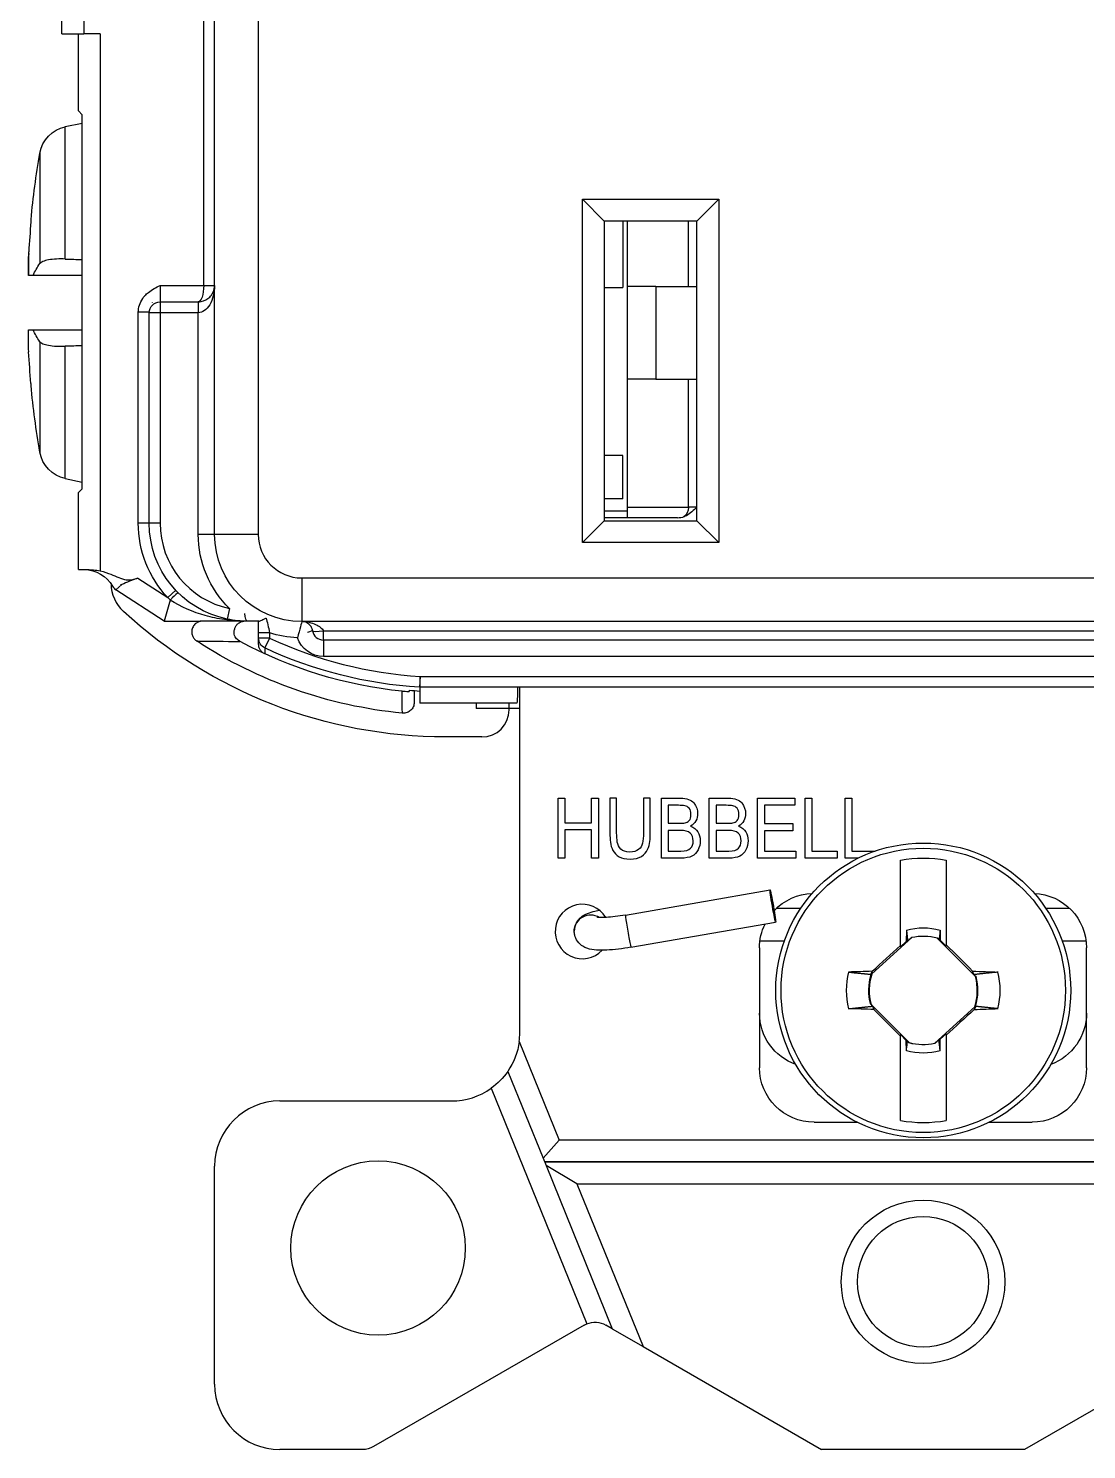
# Model space of a CAD drawing. Header units: inches. Extents: x -8 to 28.4, y -30 to 31.2.
# Drawn here: x 17.997 to 18.968, y 19.829 to 21.133 of the extents above; entities that cross this region are included whole.
import ezdxf

# ---------------------------------------------------------------- set-up
doc = ezdxf.new("R2010")
doc.units = ezdxf.units.IN
doc.header["$MEASUREMENT"] = 0
doc.layers.add('GEOMETRY', color=7, linetype='Continuous')
doc.layers.add('PSYMS', color=7, linetype='Continuous')

# ---------------------------------------------------------------- blocks, each defined once
blk = doc.blocks.new('GFRST15W')
at = {"layer": 'GEOMETRY'}
for p, q in [((0.225, 0.84), (0.225, 3.28)), ((0.225, 0.84), (0.225, 3.28)), ((0.265, 3.28), (0.265, 0.84)), ((0.265, 3.28), (0.265, 0.84)), ((0.215, 1.0684), (0.215, 2.806)), ((0.215, 1.0684), (0.215, 2.806)), ((0.085, 1.2993), (0.085, 1.3546)), ((0.085, 1.2993), (0.085, 1.3546)), ((0.105, 1.3546), (0.105, 1.2993)), ((0.105, 1.3546), (0.105, 1.2993)), ((0.085, 1.2993), (0.105, 1.2993)), ((0.085, 1.2993), (0.105, 1.2993)), ((0.1, 1.2286), (0.1, 1.2993)), ((0.1, 1.2286), (0.1, 1.2993)), ((0.12, 1.2993), (0.105, 1.2993)), ((0.12, 1.2993), (0.105, 1.2993)), ((0.12, 1.2993), (0.12, 0.8065)), ((0.12, 1.2993), (0.12, 0.8065)), ((0.1, 1.2286), (0.1036, 1.225)), ((0.1, 1.2286), (0.1036, 1.225)), ((0.088, 1.2142), (0.1036, 1.2175)), ((0.088, 1.0927), (0.088, 1.2142)), ((0.1036, 0.8818), (0.1036, 1.225)), ((0.1036, 0.8818), (0.1036, 1.225)), ((0.0647, 1.1899), (0.0647, 1.0885)), ((0.5625, 1.1475), (0.5825, 1.1275)), ((0.5625, 1.1475), (0.6875, 1.1475)), ((0.5625, 0.8325), (0.5625, 1.1475)), ((0.5625, 1.1475), (0.5825, 1.1275)), ((0.5625, 1.1475), (0.6875, 1.1475)), ((0.5625, 0.8325), (0.5625, 1.1475)), ((0.6675, 1.1275), (0.6875, 1.1475)), ((0.6675, 1.1275), (0.6875, 1.1475)), ((0.6875, 1.1475), (0.6875, 0.8325)), ((0.6875, 1.1475), (0.6875, 0.8325)), ((0.0566, 1.1268), (0.0566, 1.1288)), ((0.6675, 1.1275), (0.5825, 1.1275)), ((0.5825, 1.1275), (0.5825, 0.8525)), ((0.6675, 1.1275), (0.5825, 1.1275)), ((0.5825, 1.1275), (0.5825, 0.8525)), ((0.5995, 1.1275), (0.5995, 1.0665)), ((0.5995, 1.1275), (0.5995, 1.0665)), ((0.6039, 1.0675), (0.6039, 1.1275)), ((0.6599, 1.0675), (0.6599, 1.1275)), ((0.6675, 0.8525), (0.6675, 1.1275)), ((0.6675, 0.8525), (0.6675, 1.1275)), ((0.0545, 1.0977), (0.0545, 1.0977)), ((0.0586, 1.0777), (0.0543, 1.0777)), ((0.175, 1.0684), (0.175, 1.0534)), ((0.175, 1.0684), (0.215, 1.0684)), ((0.175, 1.0684), (0.175, 1.0534)), ((0.175, 1.0684), (0.215, 1.0684)), ((0.215, 1.0684), (0.225, 1.0684)), ((0.215, 1.0684), (0.225, 1.0684)), ((0.5825, 1.0665), (0.5995, 1.0665)), ((0.5825, 1.0665), (0.5995, 1.0665)), ((0.6299, 1.0675), (0.6039, 1.0675)), ((0.6039, 0.9825), (0.6039, 1.0675)), ((0.6299, 1.0675), (0.6299, 0.9825)), ((0.6299, 1.0675), (0.6675, 1.0675)), ((0.165, 1.0439), (0.155, 1.0439)), ((0.155, 0.8503), (0.155, 1.0439)), ((0.165, 1.0439), (0.155, 1.0439)), ((0.155, 0.8503), (0.155, 1.0439)), ((0.165, 1.0434), (0.165, 1.0439)), ((0.165, 1.0434), (0.165, 1.0439)), ((0.168, 1.0526), (0.168, 1.0527)), ((0.175, 1.0534), (0.175, 1.0434)), ((0.175, 1.0534), (0.21, 1.0534)), ((0.175, 1.0534), (0.175, 1.0434)), ((0.175, 1.0534), (0.21, 1.0534)), ((0.21, 1.0534), (0.21, 1.0434)), ((0.21, 1.0534), (0.21, 1.0434)), ((0.175, 1.0434), (0.165, 1.0434)), ((0.165, 0.8503), (0.165, 1.0434)), ((0.175, 1.0434), (0.165, 1.0434)), ((0.165, 0.8503), (0.165, 1.0434)), ((0.21, 1.0434), (0.175, 1.0434)), ((0.175, 1.0434), (0.175, 0.8503)), ((0.21, 1.0434), (0.175, 1.0434)), ((0.175, 1.0434), (0.175, 0.8503)), ((0.21, 0.84), (0.21, 1.0434)), ((0.21, 0.84), (0.21, 1.0434)), ((0.0543, 1.0277), (0.0585, 1.0277)), ((0.0543, 1.0277), (0.0543, 1.0277)), ((0.0647, 1.0168), (0.0647, 0.9154)), ((0.088, 0.8912), (0.088, 1.0126)), ((0.0566, 0.9765), (0.0566, 0.9785)), ((0.6299, 0.9825), (0.6039, 0.9825)), ((0.6039, 0.865), (0.6039, 0.9825)), ((0.6299, 0.9825), (0.6675, 0.9825)), ((0.6599, 0.865), (0.6599, 0.9825)), ((0.5995, 0.9125), (0.5825, 0.9125)), ((0.5995, 0.9125), (0.5825, 0.9125)), ((0.5995, 0.8725), (0.5995, 0.9125)), ((0.5995, 0.8725), (0.5995, 0.9125)), ((0.088, 0.8912), (0.1036, 0.8879)), ((0.1036, 0.8818), (0.1, 0.8783)), ((0.1036, 0.8818), (0.1, 0.8783)), ((0.1, 0.8076), (0.1, 0.8783)), ((0.1, 0.8076), (0.1, 0.8783)), ((0.5995, 0.8725), (0.5825, 0.8725)), ((0.5995, 0.8725), (0.5825, 0.8725)), ((0.5825, 0.8615), (0.6039, 0.8615)), ((0.6039, 0.865), (0.6599, 0.865)), ((0.6039, 0.855), (0.6039, 0.865)), ((0.6675, 0.865), (0.6599, 0.865)), ((0.165, 0.8503), (0.155, 0.8503)), ((0.165, 0.8503), (0.155, 0.8503)), ((0.175, 0.8503), (0.165, 0.8503)), ((0.175, 0.8503), (0.165, 0.8503)), ((0.5625, 0.8325), (0.5825, 0.8525)), ((0.5625, 0.8325), (0.5825, 0.8525)), ((0.6498, 0.855), (0.5825, 0.855)), ((0.5825, 0.8525), (0.6675, 0.8525)), ((0.5825, 0.8525), (0.6675, 0.8525)), ((0.6675, 0.8525), (0.6875, 0.8325)), ((0.6675, 0.8525), (0.6875, 0.8325)), ((0.225, 0.84), (0.21, 0.84)), ((0.225, 0.84), (0.21, 0.84)), ((0.265, 0.84), (0.225, 0.84)), ((0.265, 0.84), (0.225, 0.84)), ((0.6875, 0.8325), (0.5625, 0.8325)), ((0.6875, 0.8325), (0.5625, 0.8325)), ((0.1, 0.8076), (0.1088, 0.8076)), ((0.1, 0.8076), (0.1088, 0.8076)), ((0.1545, 0.7999), (0.182, 0.782)), ((0.1545, 0.7999), (0.182, 0.782)), ((0.305, 0.8), (0.305, 0.76)), ((0.305, 0.8), (1.0625, 0.8)), ((0.305, 0.8), (0.305, 0.76)), ((0.305, 0.8), (1.0625, 0.8)), ((0.1345, 0.789), (0.14, 0.7939)), ((0.1345, 0.789), (0.14, 0.7939)), ((0.1786, 0.7603), (0.1345, 0.789)), ((0.1786, 0.7603), (0.1345, 0.789)), ((0.1893, 0.7888), (0.182, 0.782)), ((0.1893, 0.7888), (0.182, 0.782)), ((0.1844, 0.7797), (0.1786, 0.7603)), ((0.1844, 0.7797), (0.1786, 0.7603)), ((0.2387, 0.772), (0.2366, 0.7622)), ((0.2387, 0.772), (0.2366, 0.7622)), ((0.1786, 0.7603), (0.2119, 0.7603)), ((0.1786, 0.7603), (0.1786, 0.7603)), ((0.1786, 0.7603), (0.2119, 0.7603)), ((0.1786, 0.7603), (0.1786, 0.7603)), ((0.2517, 0.7603), (0.2119, 0.7603)), ((0.2517, 0.7603), (0.2119, 0.7603)), ((0.2517, 0.7603), (0.2517, 0.7603)), ((0.2517, 0.7603), (0.2517, 0.7603)), ((0.2654, 0.7497), (0.2654, 0.7603)), ((0.2654, 0.7497), (0.2654, 0.7603)), ((1.445, 0.76), (0.305, 0.76)), ((1.445, 0.76), (0.305, 0.76)), ((0.2754, 0.7497), (0.2654, 0.7497)), ((0.2654, 0.7448), (0.2654, 0.7497)), ((0.2754, 0.7497), (0.2654, 0.7497)), ((0.2654, 0.7448), (0.2654, 0.7497)), ((0.2754, 0.7448), (0.2654, 0.7448)), ((0.2754, 0.7448), (0.2654, 0.7448)), ((0.2754, 0.7448), (0.2711, 0.7358)), ((0.2754, 0.7448), (0.2711, 0.7358)), ((0.2754, 0.7497), (0.2754, 0.7448)), ((0.2754, 0.7497), (0.2754, 0.7448)), ((0.3248, 0.743), (0.3248, 0.7515)), ((0.3248, 0.7515), (1.4252, 0.7515)), ((0.3248, 0.743), (0.3248, 0.7515)), ((0.3248, 0.7515), (1.4252, 0.7515)), ((0.3248, 0.743), (0.3248, 0.728)), ((1.4252, 0.743), (0.3248, 0.743)), ((0.3248, 0.743), (0.3248, 0.728)), ((1.4252, 0.743), (0.3248, 0.743)), ((1.4252, 0.728), (0.3248, 0.728)), ((1.4252, 0.728), (0.3248, 0.728)), ((0.4137, 0.7096), (0.4131, 0.6997)), ((0.4137, 0.7096), (0.4131, 0.6997)), ((0.4137, 0.6996), (0.4137, 0.7096)), ((0.4137, 0.7096), (1.336, 0.7096)), ((0.4137, 0.6996), (0.4137, 0.7096)), ((0.4137, 0.7096), (1.336, 0.7096)), ((0.3972, 0.696), (0.3972, 0.696)), ((0.4034, 0.697), (0.4034, 0.6958)), ((0.4034, 0.697), (0.4034, 0.6958)), ((0.4082, 0.6966), (0.4082, 0.6859)), ((0.4134, 0.6996), (0.4131, 0.6997)), ((0.4134, 0.6996), (0.4131, 0.6997)), ((0.4134, 0.6996), (0.4134, 0.685)), ((0.4134, 0.6996), (0.4134, 0.685)), ((1.3366, 0.6996), (0.4137, 0.6996)), ((1.3366, 0.6996), (0.4137, 0.6996)), ((0.505, 0.3825), (0.505, 0.6996)), ((0.5023, 0.685), (0.4134, 0.685)), ((0.5023, 0.685), (0.4134, 0.685)), ((0.465, 0.685), (0.465, 0.68)), ((0.4951, 0.68), (0.465, 0.68)), ((0.4951, 0.685), (0.4951, 0.68)), ((0.505, 0.68), (0.4951, 0.68)), ((0.4952, 0.679), (0.4952, 0.68)), ((0.4702, 0.654), (0.437, 0.654)), ((0.5401, 0.5978), (0.5464, 0.5978)), ((0.5401, 0.5428), (0.5401, 0.5978)), ((0.5464, 0.5978), (0.5464, 0.5752)), ((0.5709, 0.5978), (0.5772, 0.5978)), ((0.5709, 0.5752), (0.5709, 0.5978)), ((0.5772, 0.5978), (0.5772, 0.5428)), ((0.5939, 0.5978), (0.5877, 0.5978)), ((0.6247, 0.5978), (0.6185, 0.5978)), ((0.6349, 0.5428), (0.6349, 0.5978)), ((0.6412, 0.5913), (0.6412, 0.5748)), ((0.6789, 0.5428), (0.6789, 0.5978)), ((0.6851, 0.5913), (0.6851, 0.5748)), ((0.7231, 0.5978), (0.7573, 0.5978)), ((0.7231, 0.5428), (0.7231, 0.5978)), ((0.7294, 0.5913), (0.7294, 0.5745)), ((0.7573, 0.5913), (0.7294, 0.5913)), ((0.7573, 0.5978), (0.7573, 0.5913)), ((0.7668, 0.5978), (0.773, 0.5978)), ((0.7668, 0.5428), (0.7668, 0.5978)), ((0.773, 0.5978), (0.773, 0.5493)), ((0.8035, 0.5978), (0.8097, 0.5978)), ((0.8035, 0.5428), (0.8035, 0.5978)), ((0.8097, 0.5978), (0.8097, 0.5493)), ((0.5464, 0.5752), (0.5709, 0.5752)), ((0.7294, 0.5745), (0.7555, 0.5745)), ((0.7555, 0.5745), (0.7555, 0.5679)), ((0.5464, 0.5687), (0.5464, 0.5428)), ((0.5709, 0.5687), (0.5464, 0.5687)), ((0.5709, 0.5428), (0.5709, 0.5687)), ((0.6412, 0.5682), (0.6412, 0.5493)), ((0.6851, 0.5682), (0.6851, 0.5493)), ((0.7294, 0.5679), (0.7294, 0.5493)), ((0.7555, 0.5679), (0.7294, 0.5679)), ((0.7294, 0.5493), (0.7584, 0.5493)), ((0.7584, 0.5493), (0.7584, 0.5428)), ((0.773, 0.5493), (0.7963, 0.5493)), ((0.7963, 0.5493), (0.7963, 0.5428)), ((0.8097, 0.5493), (0.8312, 0.5493)), ((0.5464, 0.5428), (0.5401, 0.5428)), ((0.5772, 0.5428), (0.5709, 0.5428)), ((0.7584, 0.5428), (0.7231, 0.5428)), ((0.7963, 0.5428), (0.7668, 0.5428)), ((0.8155, 0.5428), (0.8035, 0.5428)), ((0.8542, 0.4624), (0.8542, 0.5408)), ((0.8962, 0.5408), (0.8962, 0.4633)), ((0.6019, 0.4905), (0.7346, 0.5136)), ((0.7407, 0.4969), (0.763, 0.4969)), ((0.9875, 0.4969), (1.0093, 0.4969)), ((0.607, 0.461), (0.7397, 0.484)), ((0.8647, 0.47), (0.8279, 0.4365)), ((0.8598, 0.4768), (0.8596, 0.4662)), ((0.8647, 0.47), (0.8646, 0.4702)), ((0.888, 0.4694), (0.8882, 0.4696)), ((0.8907, 0.4768), (0.8908, 0.4675)), ((0.725, 0.4605), (0.725, 0.3505)), ((0.7254, 0.4669), (0.7478, 0.4669)), ((0.8542, 0.4613), (0.8596, 0.4662)), ((0.8542, 0.4624), (0.8542, 0.4613)), ((0.8609, 0.4666), (0.8596, 0.4662)), ((0.9232, 0.4343), (0.888, 0.4694)), ((0.8897, 0.4679), (0.8908, 0.4675)), ((0.8908, 0.4675), (0.8962, 0.4621)), ((0.8962, 0.4621), (0.8962, 0.4633)), ((1.0026, 0.4669), (1.0246, 0.4669)), ((1.025, 0.3505), (1.025, 0.4605)), ((0.8275, 0.4368), (0.8285, 0.439)), ((0.8279, 0.4365), (0.8275, 0.4368)), ((0.9217, 0.4359), (0.9205, 0.4391)), ((0.9232, 0.4343), (0.9234, 0.4344)), ((0.8273, 0.4086), (0.8271, 0.4085)), ((0.8273, 0.4086), (0.8624, 0.3735)), ((0.8287, 0.4069), (0.83, 0.4038)), ((0.8857, 0.3729), (0.9225, 0.4064)), ((0.923, 0.406), (0.922, 0.4039)), ((0.9225, 0.4064), (0.923, 0.406)), ((0.8542, 0.3808), (0.8542, 0.3796)), ((0.8596, 0.3754), (0.8542, 0.3808)), ((0.8542, 0.3021), (0.8542, 0.3796)), ((0.8962, 0.3816), (0.8908, 0.3767)), ((0.8962, 0.3804), (0.8962, 0.3816)), ((0.8962, 0.3804), (0.8962, 0.3021)), ((0.5045, 0.3745), (0.5412, 0.284)), ((0.8598, 0.366), (0.8596, 0.3754)), ((0.8607, 0.375), (0.8596, 0.3754)), ((0.8624, 0.3735), (0.8623, 0.3733)), ((0.8857, 0.3729), (0.8858, 0.3727)), ((0.8896, 0.3763), (0.8908, 0.3767)), ((0.8907, 0.366), (0.8908, 0.3767)), ((0.494, 0.3471), (0.5264, 0.2673)), ((0.4787, 0.3316), (0.5664, 0.1154)), ((0.285, 0.32), (0.4425, 0.32)), ((0.775, 0.3005), (0.8147, 0.3005)), ((0.9358, 0.3005), (0.975, 0.3005)), ((0.5264, 0.2673), (0.5412, 0.284)), ((1.2088, 0.284), (0.5412, 0.284)), ((0.5264, 0.2673), (0.5291, 0.2607)), ((1.2223, 0.264), (0.5277, 0.264)), ((0.5277, 0.264), (1.2223, 0.264)), ((0.225, 0.06), (0.225, 0.26)), ((0.5291, 0.2607), (0.5899, 0.1108)), ((0.5574, 0.244), (0.5291, 0.2607)), ((0.5574, 0.244), (0.6181, 0.0945)), ((0.5574, 0.244), (1.1926, 0.244)), ((0.564, 0.1142), (0.3708, 0.0027)), ((0.5899, 0.1108), (0.584, 0.1142)), ((0.5899, 0.1108), (0.6181, 0.0945)), ((0.6181, 0.0945), (0.7818, 0)), ((1.1319, 0.0945), (0.9682, 0)), ((0.3608, 0), (0.285, 0)), ((0.9682, 0), (0.7818, 0))]:
    blk.add_line(p, q, dxfattribs=at)
for centre, radius in [((0.8752, 0.4214), 0.1353), ((0.8752, 0.4214), 0.1305), ((0.375, 0.185), 0.08), ((0.875, 0.154), 0.075), ((0.875, 0.154), 0.06)]:
    blk.add_circle(centre, radius, dxfattribs=at)
at = {"layer": 'GEOMETRY', "extrusion": (0, 0, -1)}
for centre, radius, start, end in [((-0.0943, 1.1848), 0.03, 9.7293, 78), ((-0.865, 1.0527), 0.812, 5.3817, 9.7293), ((-0.175, 1.0434), 0.01, 0, 90), ((-0.175, 1.0434), 0.01, 0, 90), ((-0.865, 1.0527), 0.812, 350.2707, 354.6183), ((-0.0943, 0.9205), 0.03, 282, 350.2707), ((-0.255, 0.8503), 0.1, 316.8828, 0), ((-0.255, 0.8503), 0.1, 316.8828, 0), ((-0.255, 0.8503), 0.09, 281.7728, 0), ((-0.255, 0.8503), 0.09, 281.7728, 0), ((-0.305, 0.84), 0.095, 314.2773, 0), ((-0.305, 0.84), 0.095, 314.2773, 0), ((-0.305, 0.84), 0.08, 270, 0), ((-0.305, 0.84), 0.08, 270, 0), ((-0.1053, 0.7776), 0.03, 90, 150.2327), ((-0.1053, 0.7776), 0.03, 90, 150.2327), ((-0.437, 1.091), 0.437, 270, 312.5798), ((-0.2754, 0.7448), 0.01, 295.0298, 359.9966), ((-0.2754, 0.7448), 0.01, 295.0298, 359.9966), ((-0.305, 0.84), 0.095, 272.3764, 288.1858), ((-0.305, 0.84), 0.095, 272.3764, 288.1858), ((-0.3248, 0.753), 0.025, 270, 341.5346), ((-0.3248, 0.753), 0.025, 270, 341.5346), ((-0.437, 1.091), 0.417, 275.4692, 303.2131), ((-0.437, 1.091), 0.397, 275.754, 298.3737), ((-0.437, 1.091), 0.3921, 273.4988, 295.0298), ((-0.437, 1.091), 0.3921, 273.4988, 295.0298), ((-0.437, 1.091), 0.397, 275.7527, 275.754), ((-0.437, 1.091), 0.397, 275.7527, 275.754), ((-0.775, 0.4605), 0.05, 42.8555, 88.1765), ((-0.975, 0.4605), 0.05, 92.3469, 180), ((-0.775, 0.4605), 0.05, 0, 25.8837), ((-0.8752, 0.4214), 0.0575, 74.4341, 105.5659), ((-0.8752, 0.4214), 0.0499, 77.6964, 105.0326), ((-0.8752, 0.4214), 0.0499, 344.9674, 17.061), ((-0.8752, 0.4214), 0.0499, 164.9674, 197.061), ((-0.775, 0.4005), 0.05, 289.4364, 0), ((-0.975, 0.4005), 0.05, 180, 249.8832), ((-0.4425, 0.3825), 0.0625, 187.3918, 214.5073), ((-0.8752, 0.4214), 0.0575, 254.4341, 285.5659), ((-0.8752, 0.4214), 0.0499, 257.6964, 285.0326), ((-0.4425, 0.3825), 0.0625, 214.5073, 234.5821), ((-0.775, 0.3505), 0.05, 270, 0), ((-0.975, 0.3505), 0.05, 180, 270), ((-0.574, 0.0969), 0.02, 67.8165, 120), ((-0.574, 0.0969), 0.02, 60, 67.8165), ((-0.3608, 0.02), 0.02, 240, 270)]:
    blk.add_arc(centre, radius, start, end, dxfattribs=at)
at = {"layer": 'GEOMETRY'}
for centre, radius, start, end in [((0.255, 0.8503), 0.08, 180, 258.2272), ((0.255, 0.8503), 0.08, 180, 258.2272), ((0.305, 0.84), 0.04, 180, 270), ((0.305, 0.84), 0.04, 180, 270), ((0.165, 0.795), 0.035, 180.73, 227.4202), ((0.14, 0.7974), 0.01, 209.7673, 236.878), ((0.14, 0.7974), 0.01, 209.7673, 236.878), ((0.2527, 0.7503), 0.01, 88.6628, 90.0382), ((0.2527, 0.7503), 0.01, 88.6628, 90.0382), ((0.437, 1.091), 0.3821, 244.9702, 266.5012), ((0.437, 1.091), 0.3821, 244.9702, 266.5012), ((0.3248, 0.753), 0.01, 188.6269, 270), ((0.3248, 0.753), 0.01, 188.6269, 270), ((0.437, 1.091), 0.3955, 265.1287, 266.5758), ((0.437, 1.091), 0.3955, 265.1287, 266.5758), ((0.4137, 0.7096), 0.01, 266.5012, 270), ((0.4137, 0.7096), 0.01, 266.5012, 270), ((0.4702, 0.679), 0.025, 270, 0), ((0.8752, 0.4214), 0.1212, 80.0216, 99.9784), ((0.5625, 0.4755), 0.025, 31.0547, 316.5247), ((0.8752, 0.4214), 0.0496, 75.0333, 102.2377), ((0.8752, 0.4214), 0.0706, 166.2279, 193.7721), ((0.8752, 0.4214), 0.0496, 162.3044, 194.9667), ((0.8752, 0.4214), 0.0496, 342.3044, 14.9667), ((0.8752, 0.4214), 0.0706, 346.2279, 13.7721), ((0.4425, 0.3825), 0.0625, 352.6082, 0), ((0.8752, 0.4214), 0.0496, 255.0333, 282.2377), ((0.4425, 0.3825), 0.0625, 270, 305.4179), ((0.285, 0.26), 0.06, 90, 180), ((0.8752, 0.4214), 0.1212, 260.0216, 279.9784), ((0.285, 0.06), 0.06, 180, 270)]:
    blk.add_arc(centre, radius, start, end, dxfattribs=at)
for centre, major_axis, ratio, start_param, end_param in [((0.8631, 1.0521), (0.2226, -0.7803), 0.997983, 4.342782, 4.376903), ((0.8656, 1.0692), (-0.8111, 0.03), 0.706864, 0.0026, 0.0376), ((0.2517, 0.7504), (0.00033, 0.00999), 0.619705, 0, 0.05371), ((0.2517, 0.7504), (0.00033, 0.00999), 0.619705, 0, 0.05371), ((0.3248, 0.753), (-0.00989, -0.0015), 0.14834, 0, 1.548294), ((0.3248, 0.753), (-0.00989, -0.0015), 0.14834, 0, 1.548294), ((0.7372, 0.4988), (-0.0026, 0.0148), 0.030154, 4.707153, 10.990338), ((0.57, 0.4758), (-0.015, 0), 0.984808, 4.152028, 6.283185), ((0.6045, 0.4758), (-0.0026, 0.0148), 0.030154, 0, 3.141593), ((0.8751, 0.4273), (-0.2099, -0.0037), 0.061049, 4.935423, 5.043628), ((0.8753, 0.4156), (0.2099, 0.0037), 0.061049, 4.935423, 5.043628)]:
    blk.add_ellipse(centre, major_axis=major_axis, ratio=ratio, start_param=start_param, end_param=end_param, dxfattribs=at)
at = {"layer": 'GEOMETRY', "extrusion": (0, 0, -1)}
for centre, major_axis, ratio, start_param, end_param in [((0.8656, 1.0684), (-0.811, 0.0316), 0.739718, 6.246035, 6.281916), ((6.9448, 1.0927), (-31.9414, -0.0032), 0.000459, 4.928243, 4.929686), ((0.8656, 1.0361), (-0.8111, -0.03), 0.706864, 0.0026, 0.0376), ((6.9445, 1.0127), (31.9396, -0.0032), 0.000459, 4.495091, 4.496535), ((0.8631, 1.0532), (0.2226, 0.7803), 0.997983, 4.342782, 4.378705), ((0.6522, 0.865), (0, -0.01), 0.764911, 4.712389, 5.819181), ((0.6498, 0.865), (0.0131, 0), 0.764911, 1.106792, 1.570796), ((0.2713, 0.8315), (0.1214, -0.0391), 0.698206, 2.122412, 2.149988), ((0.2713, 0.8315), (0.1214, -0.0391), 0.698206, 2.122412, 2.149988), ((0.255, 0.7703), (0, -0.01), 0.225345, 0, 1.266427), ((0.255, 0.7703), (0, -0.01), 0.225345, 0, 1.266427), ((0.5023, 0.705), (0, 0.02), 0.034921, 1.841945, 3.141593), ((0.5023, 0.705), (0, 0.02), 0.034921, 1.841945, 3.141593), ((0.4938, 0.6901), (0.1722, -0.114), 0.243773, 6.26052, 6.397899), ((0.5378, 0.6901), (0.1722, -0.114), 0.243773, 6.26052, 6.397899), ((0.8489, 0.4504), (0.1527, 0.1388), 0.026177, 4.601791, 4.770777), ((0.9029, 0.4491), (0.1459, -0.1459), 0.026177, 4.640778, 4.807237), ((0.8748, 0.4441), (-0.0009, 0.0529), 0.903714, 4.575782, 4.5904), ((0.8753, 0.4273), (0.2099, -0.0037), 0.061049, 4.928117, 5.043628), ((0.8751, 0.4156), (-0.2099, 0.0037), 0.061049, 4.928117, 5.043628), ((0.8756, 0.3988), (0.0009, -0.0529), 0.903714, 4.575782, 4.5904), ((0.8476, 0.3938), (-0.1459, 0.1459), 0.026177, 4.640778, 4.807237), ((0.9015, 0.3925), (-0.1527, -0.1388), 0.026177, 4.601791, 4.770777)]:
    blk.add_ellipse(centre, major_axis=major_axis, ratio=ratio, start_param=start_param, end_param=end_param, dxfattribs=at)
at = {"layer": 'GEOMETRY'}
for points, knots in [([(0.0586, 1.0777), (0.0594, 1.0796), (0.0603, 1.0814), (0.0613, 1.0832), (0.0624, 1.085), (0.0635, 1.0868), (0.0647, 1.0885)], [0, 0, 0, 0, 0.4998004, 0.4998004, 0.4998004, 0.9999998, 0.9999998, 0.9999998, 0.9999998]), ([(0.088, 1.0927), (0.0853, 1.0928), (0.0826, 1.0928), (0.0773, 1.0925), (0.0748, 1.0922), (0.0705, 1.0915), (0.0688, 1.091), (0.0661, 1.0898), (0.0652, 1.0892), (0.0647, 1.0885)], [0.00006182, 0.00006182, 0.00006182, 0.00006182, 0.02176205, 0.02176205, 0.04556629, 0.04556629, 0.06892662, 0.06892662, 0.09120464, 0.09120464, 0.09120464, 0.09120464]), ([(0.155, 1.0439), (0.155, 1.046), (0.1553, 1.0482), (0.156, 1.0502), (0.1567, 1.0524), (0.1578, 1.0546), (0.1591, 1.0566), (0.1597, 1.0574), (0.1604, 1.0583), (0.1611, 1.0591), (0.1621, 1.0602), (0.1632, 1.0612), (0.1644, 1.0621), (0.1676, 1.0646), (0.1713, 1.0666), (0.175, 1.0684)], [0, 0, 0, 0, 0.189151, 0.189151, 0.189151, 0.402613, 0.402613, 0.402613, 0.500005, 0.500005, 0.500005, 0.630712, 0.630712, 0.630712, 1, 1, 1, 1]), ([(0.155, 1.0439), (0.155, 1.046), (0.1553, 1.0482), (0.156, 1.0502), (0.1567, 1.0524), (0.1578, 1.0546), (0.1591, 1.0566), (0.1597, 1.0574), (0.1604, 1.0583), (0.1611, 1.0591), (0.1621, 1.0602), (0.1632, 1.0612), (0.1644, 1.0621), (0.1676, 1.0646), (0.1713, 1.0666), (0.175, 1.0684)], [0, 0, 0, 0, 0.189151, 0.189151, 0.189151, 0.402613, 0.402613, 0.402613, 0.500005, 0.500005, 0.500005, 0.630712, 0.630712, 0.630712, 1, 1, 1, 1]), ([(0.225, 1.0684), (0.225, 1.0619), (0.2234, 1.0554), (0.2206, 1.0507), (0.2178, 1.0461), (0.2139, 1.0434), (0.21, 1.0434)], [-1, -1, -1, -1, -0.5, -0.5, -0.5, 0, 0, 0, 0]), ([(0.215, 1.0684), (0.215, 1.0645), (0.2145, 1.0606), (0.2135, 1.0578), (0.2126, 1.055), (0.2113, 1.0534), (0.21, 1.0534)], [0, 0, 0, 0, 0.5, 0.5, 0.5, 1, 1, 1, 1]), ([(0.225, 1.0684), (0.225, 1.0619), (0.2234, 1.0554), (0.2206, 1.0507), (0.2178, 1.0461), (0.2139, 1.0434), (0.21, 1.0434)], [-1, -1, -1, -1, -0.5, -0.5, -0.5, 0, 0, 0, 0]), ([(0.215, 1.0684), (0.215, 1.0645), (0.2145, 1.0606), (0.2135, 1.0578), (0.2126, 1.055), (0.2113, 1.0534), (0.21, 1.0534)], [0, 0, 0, 0, 0.5, 0.5, 0.5, 1, 1, 1, 1]), ([(0.2126, 1.0536), (0.2156, 1.0542), (0.2184, 1.0556), (0.2206, 1.0578), (0.2206, 1.0578), (0.2206, 1.0578), (0.2206, 1.0578)], [-0.8903894, -0.8903894, -0.8903894, -0.8903894, -0.5, -0.5, -0.5, -0.4999998, -0.4999998, -0.4999998, -0.4999998]), ([(0.2126, 1.0536), (0.2156, 1.0542), (0.2184, 1.0556), (0.2206, 1.0578), (0.2206, 1.0578), (0.2206, 1.0578), (0.2206, 1.0578)], [-0.8903894, -0.8903894, -0.8903894, -0.8903894, -0.5, -0.5, -0.5, -0.4999998, -0.4999998, -0.4999998, -0.4999998]), ([(0.2206, 1.0578), (0.2217, 1.0589), (0.2225, 1.06), (0.2241, 1.0629), (0.2247, 1.0648), (0.225, 1.0673), (0.225, 1.0679), (0.225, 1.0684)], [0, 0, 0, 0, 0.01811509, 0.01811509, 0.04628449, 0.04628449, 0.053887, 0.053887, 0.053887, 0.053887]), ([(0.2206, 1.0578), (0.2217, 1.0589), (0.2225, 1.06), (0.2241, 1.0629), (0.2247, 1.0648), (0.225, 1.0673), (0.225, 1.0679), (0.225, 1.0684)], [0, 0, 0, 0, 0.01811509, 0.01811509, 0.04628449, 0.04628449, 0.053887, 0.053887, 0.053887, 0.053887]), ([(0.21, 1.0534), (0.2108, 1.0534), (0.2116, 1.0535), (0.2124, 1.0536), (0.2125, 1.0536), (0.2126, 1.0536)], [0, 0, 0, 0, 0.005924838, 0.005924838, 0.006637241, 0.006637241, 0.006637241, 0.006637241]), ([(0.21, 1.0534), (0.2108, 1.0534), (0.2116, 1.0535), (0.2124, 1.0536), (0.2125, 1.0536), (0.2126, 1.0536)], [0, 0, 0, 0, 0.005924838, 0.005924838, 0.006637241, 0.006637241, 0.006637241, 0.006637241]), ([(0.0647, 1.0168), (0.0635, 1.0186), (0.0624, 1.0203), (0.0613, 1.0221), (0.0603, 1.0239), (0.0594, 1.0258), (0.0585, 1.0277)], [0.0000002, 0.0000002, 0.0000002, 0.0000002, 0.4997995, 0.4997995, 0.4997995, 1, 1, 1, 1]), ([(0.0647, 1.0168), (0.0652, 1.0161), (0.0661, 1.0155), (0.0688, 1.0144), (0.0705, 1.0139), (0.0748, 1.0131), (0.0773, 1.0128), (0.0826, 1.0126), (0.0852, 1.0126), (0.088, 1.0126)], [0.00000099, 0.00000099, 0.00000099, 0.00000099, 0.02221322, 0.02221322, 0.04549559, 0.04549559, 0.06937831, 0.06937831, 0.09113836, 0.09113836, 0.09113836, 0.09113836]), ([(0.6675, 0.865), (0.6647, 0.8622), (0.6614, 0.859), (0.6572, 0.8567), (0.6565, 0.8564), (0.6557, 0.8561)], [0.00011038, 0.00011038, 0.00011038, 0.00011038, 0.02986096, 0.02986096, 0.03595141, 0.03595141, 0.03595141, 0.03595141]), ([(0.1088, 0.8076), (0.1104, 0.8076), (0.1122, 0.8075), (0.116, 0.8072), (0.118, 0.8069), (0.12, 0.8065)], [-0.03060274, -0.03060274, -0.03060274, -0.03060274, -0.01567002, -0.01567002, -0.00015811, -0.00015811, -0.00015811, -0.00015811]), ([(0.1088, 0.8076), (0.1104, 0.8076), (0.1122, 0.8075), (0.116, 0.8072), (0.118, 0.8069), (0.12, 0.8065)], [-0.03060274, -0.03060274, -0.03060274, -0.03060274, -0.01567002, -0.01567002, -0.00015811, -0.00015811, -0.00015811, -0.00015811]), ([(0.12, 0.8065), (0.1236, 0.8056), (0.1269, 0.8045), (0.1324, 0.8023), (0.1348, 0.8012), (0.1394, 0.7994), (0.1417, 0.7986), (0.1454, 0.7981), (0.1469, 0.798), (0.1494, 0.7984), (0.1504, 0.7986), (0.1525, 0.7992), (0.1535, 0.7995), (0.1545, 0.7999)], [0.0001002, 0.0001002, 0.0001002, 0.0001002, 0.0285109, 0.0285109, 0.0547327, 0.0547327, 0.0826965, 0.0826965, 0.1010153, 0.1010153, 0.1140769, 0.1140769, 0.1270882, 0.1270882, 0.1270882, 0.1270882]), ([(0.12, 0.8065), (0.1236, 0.8056), (0.1269, 0.8045), (0.1324, 0.8023), (0.1348, 0.8012), (0.1394, 0.7994), (0.1417, 0.7986), (0.1454, 0.7981), (0.1469, 0.798), (0.1494, 0.7984), (0.1504, 0.7986), (0.1525, 0.7992), (0.1535, 0.7995), (0.1545, 0.7999)], [0.0001002, 0.0001002, 0.0001002, 0.0001002, 0.0285109, 0.0285109, 0.0547327, 0.0547327, 0.0826965, 0.0826965, 0.1010153, 0.1010153, 0.1140769, 0.1140769, 0.1270882, 0.1270882, 0.1270882, 0.1270882]), ([(0.1914, 0.7866), (0.1914, 0.7867), (0.1881, 0.7834), (0.1862, 0.7816), (0.1854, 0.7808), (0.1848, 0.7802), (0.1844, 0.7798)], [0, 0, 0, 0, 0.690904, 0.690904, 0.690904, 1, 1, 1, 1]), ([(0.1914, 0.7866), (0.1914, 0.7867), (0.1881, 0.7834), (0.1862, 0.7816), (0.1854, 0.7808), (0.1848, 0.7802), (0.1844, 0.7798)], [0, 0, 0, 0, 0.690904, 0.690904, 0.690904, 1, 1, 1, 1]), ([(0.2517, 0.7603), (0.2462, 0.7605), (0.24, 0.7609), (0.234, 0.7618), (0.2281, 0.7626), (0.2222, 0.7638), (0.2165, 0.7654), (0.2052, 0.7686), (0.194, 0.7733), (0.1844, 0.7797)], [-1, -1, -1, -1, -0.748249, -0.748249, -0.748249, -0.496499, -0.496499, -0.496499, 0, 0, 0, 0]), ([(0.2517, 0.7603), (0.2462, 0.7605), (0.24, 0.7609), (0.234, 0.7618), (0.2281, 0.7626), (0.2222, 0.7638), (0.2165, 0.7654), (0.2052, 0.7686), (0.194, 0.7733), (0.1844, 0.7797)], [-1, -1, -1, -1, -0.748249, -0.748249, -0.748249, -0.496499, -0.496499, -0.496499, 0, 0, 0, 0]), ([(0.2128, 0.7603), (0.2125, 0.7603), (0.2122, 0.7602), (0.2109, 0.7599), (0.21, 0.7596), (0.2081, 0.7585), (0.2071, 0.7577), (0.2055, 0.7557), (0.2049, 0.7546), (0.2041, 0.7522), (0.204, 0.751), (0.2042, 0.7485), (0.2045, 0.7473), (0.2054, 0.7453), (0.206, 0.7445), (0.2072, 0.7431), (0.2079, 0.7426), (0.2086, 0.7421)], [0.00395233, 0.00395233, 0.00395233, 0.00395233, 0.0063155, 0.0063155, 0.01360447, 0.01360447, 0.02316378, 0.02316378, 0.03280682, 0.03280682, 0.04241468, 0.04241468, 0.05165952, 0.05165952, 0.05919131, 0.05919131, 0.06571128, 0.06571128, 0.06571128, 0.06571128]), ([(0.2483, 0.7417), (0.2482, 0.7418), (0.2476, 0.7421), (0.2462, 0.7431), (0.2456, 0.7436), (0.2446, 0.7447), (0.2441, 0.7453), (0.2433, 0.7469), (0.2431, 0.7477), (0.2428, 0.7494), (0.2429, 0.7505), (0.2433, 0.7527), (0.2436, 0.7537), (0.2443, 0.7555), (0.2448, 0.7563), (0.2459, 0.7577), (0.2466, 0.7583), (0.2481, 0.7593), (0.2488, 0.7596), (0.2502, 0.7601), (0.2508, 0.7602), (0.2515, 0.7603), (0.2517, 0.7603), (0.2518, 0.7603)], [0.00000003, 0.00000003, 0.00000003, 0.00000003, 0.00127651, 0.00127651, 0.00206291, 0.00206291, 0.00285204, 0.00285204, 0.00383532, 0.00383532, 0.0054047, 0.0054047, 0.00696885, 0.00696885, 0.00877058, 0.00877058, 0.01087406, 0.01087406, 0.01260533, 0.01260533, 0.01407206, 0.01407206, 0.01435838, 0.01435838, 0.01435838, 0.01435838]), ([(0.2527, 0.7603), (0.2527, 0.7603), (0.2527, 0.7603), (0.2526, 0.7603), (0.2526, 0.7603), (0.2524, 0.7603), (0.2523, 0.7603), (0.2521, 0.7603), (0.2519, 0.7603), (0.2517, 0.7603)], [0, 0, 0, 0, 0.091552, 0.091552, 0.091552, 0.518751, 0.518751, 0.518751, 1, 1, 1, 1]), ([(0.2527, 0.7603), (0.2527, 0.7603), (0.2527, 0.7603), (0.2526, 0.7603), (0.2526, 0.7603), (0.2524, 0.7603), (0.2523, 0.7603), (0.2521, 0.7603), (0.2519, 0.7603), (0.2517, 0.7603)], [0, 0, 0, 0, 0.091552, 0.091552, 0.091552, 0.518751, 0.518751, 0.518751, 1, 1, 1, 1]), ([(0.2657, 0.7603), (0.2656, 0.7603), (0.2655, 0.7603), (0.262, 0.7603), (0.2585, 0.7603), (0.255, 0.7603)], [0.0002469, 0.0002469, 0.0002469, 0.0002469, 0.0348191, 0.0348191, 1, 1, 1, 1]), ([(0.2657, 0.7603), (0.2656, 0.7603), (0.2655, 0.7603), (0.262, 0.7603), (0.2585, 0.7603), (0.255, 0.7603)], [0.0002469, 0.0002469, 0.0002469, 0.0002469, 0.0348191, 0.0348191, 1, 1, 1, 1]), ([(0.2657, 0.7603), (0.266, 0.7603), (0.2663, 0.7604), (0.2672, 0.7607), (0.2677, 0.761), (0.2689, 0.7615), (0.2696, 0.7619), (0.2706, 0.7624), (0.271, 0.7625), (0.2718, 0.7629), (0.2722, 0.7632), (0.2723, 0.7632), (0.2723, 0.7632), (0.2723, 0.7632)], [0.0000029, 0.0000029, 0.0000029, 0.0000029, 0.00795152, 0.00795152, 0.01569852, 0.01569852, 0.02449125, 0.02449125, 0.02858661, 0.02858661, 0.0345834, 0.0345834, 0.03546835, 0.03546835, 0.03546835, 0.03546835]), ([(0.2657, 0.7603), (0.266, 0.7603), (0.2663, 0.7604), (0.2672, 0.7607), (0.2677, 0.761), (0.2689, 0.7615), (0.2696, 0.7619), (0.2706, 0.7624), (0.271, 0.7625), (0.2718, 0.7629), (0.2722, 0.7632), (0.2723, 0.7632), (0.2723, 0.7632), (0.2723, 0.7632)], [0.0000029, 0.0000029, 0.0000029, 0.0000029, 0.00795152, 0.00795152, 0.01569852, 0.01569852, 0.02449125, 0.02449125, 0.02858661, 0.02858661, 0.0345834, 0.0345834, 0.03546835, 0.03546835, 0.03546835, 0.03546835]), ([(0.305, 0.76), (0.305, 0.76), (0.3045, 0.7579), (0.3037, 0.7551), (0.303, 0.7523), (0.302, 0.7487), (0.3011, 0.7451)], [0, 0, 0, 0, 0.5, 0.5, 0.5, 1, 1, 1, 1]), ([(0.305, 0.76), (0.305, 0.76), (0.3045, 0.7579), (0.3037, 0.7551), (0.303, 0.7523), (0.302, 0.7487), (0.3011, 0.7451)], [0, 0, 0, 0, 0.5, 0.5, 0.5, 1, 1, 1, 1]), ([(0.3149, 0.7515), (0.3149, 0.7515), (0.3149, 0.7515), (0.3148, 0.7522), (0.3146, 0.7527), (0.3143, 0.7537), (0.3141, 0.7542), (0.3134, 0.7555), (0.3127, 0.7564), (0.31, 0.759), (0.3076, 0.76), (0.305, 0.76), (0.305, 0.76), (0.305, 0.76)], [-0.00018146, -0.00018146, -0.00018146, -0.00018146, 0, 0, 0.00506557, 0.00506557, 0.01080327, 0.01080327, 0.02206061, 0.02206061, 0.04553837, 0.04553837, 0.04575531, 0.04575531, 0.04575531, 0.04575531]), ([(0.305, 0.76), (0.305, 0.76), (0.3051, 0.76), (0.31, 0.76), (0.314, 0.759), (0.3195, 0.7564), (0.321, 0.7555), (0.3226, 0.7542), (0.3232, 0.7537), (0.3241, 0.7527), (0.3245, 0.7522), (0.3248, 0.7515), (0.3248, 0.7515), (0.3248, 0.7515)], [-0.00038322, -0.00038322, -0.00038322, -0.00038322, 0, 0, 0.04147344, 0.04147344, 0.06135951, 0.06135951, 0.07149516, 0.07149516, 0.08044349, 0.08044349, 0.08076403, 0.08076403, 0.08076403, 0.08076403]), ([(0.3149, 0.7515), (0.3149, 0.7515), (0.3149, 0.7515), (0.3148, 0.7522), (0.3146, 0.7527), (0.3143, 0.7537), (0.3141, 0.7542), (0.3134, 0.7555), (0.3127, 0.7564), (0.31, 0.759), (0.3076, 0.76), (0.305, 0.76), (0.305, 0.76), (0.305, 0.76)], [-0.00018146, -0.00018146, -0.00018146, -0.00018146, 0, 0, 0.00506557, 0.00506557, 0.01080327, 0.01080327, 0.02206061, 0.02206061, 0.04553837, 0.04553837, 0.04575531, 0.04575531, 0.04575531, 0.04575531]), ([(0.305, 0.76), (0.305, 0.76), (0.3051, 0.76), (0.31, 0.76), (0.314, 0.759), (0.3195, 0.7564), (0.321, 0.7555), (0.3226, 0.7542), (0.3232, 0.7537), (0.3241, 0.7527), (0.3245, 0.7522), (0.3248, 0.7515), (0.3248, 0.7515), (0.3248, 0.7515)], [-0.00038322, -0.00038322, -0.00038322, -0.00038322, 0, 0, 0.04147344, 0.04147344, 0.06135951, 0.06135951, 0.07149516, 0.07149516, 0.08044349, 0.08044349, 0.08076403, 0.08076403, 0.08076403, 0.08076403]), ([(0.3149, 0.7515), (0.3149, 0.7515), (0.3129, 0.7509), (0.3102, 0.7498), (0.3102, 0.7498), (0.3102, 0.7498), (0.3102, 0.7498)], [-1, -1, -1, -1, -0.5, -0.5, -0.5, -0.4999986, -0.4999986, -0.4999986, -0.4999986]), ([(0.3149, 0.7515), (0.3149, 0.7515), (0.3129, 0.7509), (0.3102, 0.7498), (0.3102, 0.7498), (0.3102, 0.7498), (0.3102, 0.7498)], [-1, -1, -1, -1, -0.5, -0.5, -0.5, -0.4999986, -0.4999986, -0.4999986, -0.4999986]), ([(0.2712, 0.7303), (0.2703, 0.7307), (0.2695, 0.7312), (0.2681, 0.7324), (0.2675, 0.7332), (0.2664, 0.7348), (0.266, 0.7357), (0.2655, 0.7375), (0.2654, 0.7384), (0.2654, 0.7394)], [0, 0, 0, 0, 0.00710006, 0.00710006, 0.01450172, 0.01450172, 0.02190328, 0.02190328, 0.02900339, 0.02900339, 0.02900339, 0.02900339]), ([(0.2712, 0.7303), (0.2703, 0.7307), (0.2695, 0.7312), (0.2681, 0.7324), (0.2675, 0.7332), (0.2664, 0.7348), (0.266, 0.7357), (0.2655, 0.7375), (0.2654, 0.7384), (0.2654, 0.7394)], [0, 0, 0, 0, 0.00710006, 0.00710006, 0.01450172, 0.01450172, 0.02190328, 0.02190328, 0.02900339, 0.02900339, 0.02900339, 0.02900339]), ([(0.3973, 0.6759), (0.3973, 0.6768), (0.3973, 0.6777), (0.3972, 0.6786), (0.3972, 0.6821), (0.3972, 0.6856), (0.3972, 0.6892), (0.3972, 0.6915), (0.3972, 0.6937), (0.3972, 0.696)], [0, 0, 0, 0, 0.132152, 0.132152, 0.132152, 0.66076, 0.66076, 0.66076, 1, 1, 1, 1]), ([(0.3993, 0.696), (0.3996, 0.696), (0.3998, 0.696), (0.4011, 0.6959), (0.402, 0.6958), (0.4029, 0.6958), (0.4031, 0.6958), (0.4034, 0.6958)], [0.00207343, 0.00207343, 0.00207343, 0.00207343, 0.00558922, 0.00558922, 0.02417047, 0.02417047, 0.0333955, 0.0333955, 0.0333955, 0.0333955]), ([(0.3993, 0.696), (0.3996, 0.696), (0.3998, 0.696), (0.4011, 0.6959), (0.402, 0.6958), (0.4029, 0.6958), (0.4031, 0.6958), (0.4034, 0.6958)], [0.00207343, 0.00207343, 0.00207343, 0.00207343, 0.00558922, 0.00558922, 0.02417047, 0.02417047, 0.0333955, 0.0333955, 0.0333955, 0.0333955]), ([(0.4082, 0.6859), (0.4082, 0.6852), (0.4081, 0.6845), (0.4078, 0.683), (0.4076, 0.6823), (0.4067, 0.6804), (0.4059, 0.6794), (0.404, 0.6776), (0.4029, 0.6769), (0.401, 0.6762), (0.4002, 0.676), (0.3987, 0.6758), (0.398, 0.6758), (0.3973, 0.6759)], [-0.04255886, -0.04255886, -0.04255886, -0.04255886, -0.03704505, -0.03704505, -0.03113086, -0.03113086, -0.02128792, -0.02128792, -0.01146882, -0.01146882, -0.00552834, -0.00552834, 0, 0, 0, 0]), ([(0.5877, 0.5978), (0.5877, 0.5872), (0.5877, 0.5766), (0.5877, 0.5628), (0.5878, 0.5599), (0.5885, 0.5548), (0.5893, 0.5523), (0.5917, 0.5476), (0.5935, 0.5456), (0.5987, 0.5426), (0.6021, 0.5419), (0.6106, 0.5419), (0.614, 0.5427), (0.6192, 0.5461), (0.6211, 0.5482), (0.6234, 0.5533), (0.6241, 0.5557), (0.6246, 0.5605), (0.6247, 0.5632), (0.6247, 0.5766), (0.6247, 0.5872), (0.6247, 0.5978)], [0, 0, 0, 0, 0.216423, 0.216423, 0.281321, 0.281321, 0.346606, 0.346606, 0.4122, 0.4122, 0.477868, 0.477868, 0.545234, 0.545234, 0.6126, 0.6126, 0.679657, 0.679657, 0.747104, 0.747104, 1, 1, 1, 1]), ([(0.6185, 0.5978), (0.6185, 0.5872), (0.6185, 0.5767), (0.6185, 0.5622), (0.6182, 0.559), (0.6171, 0.5541), (0.6159, 0.5521), (0.6122, 0.5492), (0.6094, 0.5484), (0.6021, 0.5484), (0.5995, 0.5493), (0.596, 0.5531), (0.5949, 0.5552), (0.5941, 0.56), (0.5939, 0.5628), (0.5939, 0.5767), (0.5939, 0.5872), (0.5939, 0.5978)], [0, 0, 0, 0, 0.227683, 0.227683, 0.311965, 0.311965, 0.396247, 0.396247, 0.480865, 0.480865, 0.564371, 0.564371, 0.648214, 0.648214, 0.732058, 0.732058, 1, 1, 1, 1]), ([(0.6349, 0.5978), (0.6408, 0.5978), (0.6467, 0.5978), (0.6583, 0.5978), (0.6624, 0.5964), (0.6671, 0.5905), (0.6682, 0.5873), (0.6682, 0.5814), (0.6677, 0.5791), (0.6666, 0.5771)], [0, 0, 0, 0, 0.277265, 0.277265, 0.546592, 0.546592, 0.816707, 0.816707, 1, 1, 1, 1]), ([(0.6565, 0.5909), (0.655, 0.5911), (0.653, 0.5913), (0.6474, 0.5913), (0.6443, 0.5913), (0.6412, 0.5913)], [0, 0, 0, 0, 0.433237, 0.433237, 1, 1, 1, 1]), ([(0.6412, 0.5748), (0.6446, 0.5748), (0.648, 0.5748), (0.6535, 0.5748), (0.6553, 0.5749), (0.6581, 0.5755), (0.6594, 0.5762), (0.6616, 0.5785), (0.6621, 0.5804), (0.6621, 0.5854), (0.6616, 0.5873), (0.6593, 0.5898), (0.658, 0.5906), (0.6565, 0.5909)], [0, 0, 0, 0, 0.242968, 0.242968, 0.39253, 0.39253, 0.542093, 0.542093, 0.689939, 0.689939, 0.845344, 0.845344, 1, 1, 1, 1]), ([(0.6789, 0.5978), (0.6848, 0.5978), (0.6907, 0.5978), (0.7023, 0.5978), (0.7063, 0.5964), (0.711, 0.5905), (0.7122, 0.5873), (0.7122, 0.5814), (0.7116, 0.5791), (0.7106, 0.5771)], [0, 0, 0, 0, 0.277265, 0.277265, 0.546592, 0.546592, 0.816707, 0.816707, 1, 1, 1, 1]), ([(0.7004, 0.5909), (0.6989, 0.5911), (0.6969, 0.5913), (0.6914, 0.5913), (0.6882, 0.5913), (0.6851, 0.5913)], [0, 0, 0, 0, 0.433237, 0.433237, 1, 1, 1, 1]), ([(0.6851, 0.5748), (0.6885, 0.5748), (0.6919, 0.5748), (0.6974, 0.5748), (0.6992, 0.5749), (0.702, 0.5755), (0.7033, 0.5762), (0.7055, 0.5785), (0.706, 0.5804), (0.706, 0.5854), (0.7055, 0.5873), (0.7033, 0.5898), (0.702, 0.5906), (0.7004, 0.5909)], [0, 0, 0, 0, 0.242968, 0.242968, 0.39253, 0.39253, 0.542093, 0.542093, 0.689939, 0.689939, 0.845344, 0.845344, 1, 1, 1, 1]), ([(0.6617, 0.5721), (0.6647, 0.571), (0.6669, 0.5693), (0.6698, 0.5646), (0.6706, 0.5619), (0.6706, 0.5557), (0.6699, 0.5529), (0.6672, 0.5477), (0.6654, 0.5458), (0.6605, 0.5434), (0.6571, 0.5428), (0.6469, 0.5428), (0.6409, 0.5428), (0.6349, 0.5428)], [0, 0, 0, 0, 0.155251, 0.155251, 0.310503, 0.310503, 0.466467, 0.466467, 0.622132, 0.622132, 0.777182, 0.777182, 1, 1, 1, 1]), ([(0.6412, 0.5493), (0.6451, 0.5493), (0.649, 0.5493), (0.6571, 0.5493), (0.66, 0.5502), (0.6633, 0.5535), (0.6641, 0.5558), (0.6641, 0.5618), (0.6632, 0.5641), (0.6597, 0.5674), (0.6566, 0.5682), (0.6485, 0.5682), (0.6448, 0.5682), (0.6412, 0.5682)], [0, 0, 0, 0, 0.162324, 0.162324, 0.336493, 0.336493, 0.509911, 0.509911, 0.684156, 0.684156, 0.859106, 0.859106, 1, 1, 1, 1]), ([(0.7057, 0.5721), (0.7086, 0.571), (0.7108, 0.5693), (0.7138, 0.5646), (0.7145, 0.5619), (0.7145, 0.5557), (0.7138, 0.5529), (0.7112, 0.5477), (0.7093, 0.5458), (0.7044, 0.5434), (0.7011, 0.5428), (0.6909, 0.5428), (0.6849, 0.5428), (0.6789, 0.5428)], [0, 0, 0, 0, 0.155251, 0.155251, 0.310503, 0.310503, 0.466467, 0.466467, 0.622132, 0.622132, 0.777182, 0.777182, 1, 1, 1, 1]), ([(0.6851, 0.5493), (0.689, 0.5493), (0.6929, 0.5493), (0.701, 0.5493), (0.704, 0.5502), (0.7072, 0.5535), (0.708, 0.5558), (0.708, 0.5618), (0.7072, 0.5641), (0.7037, 0.5674), (0.7006, 0.5682), (0.6924, 0.5682), (0.6887, 0.5682), (0.6851, 0.5682)], [0, 0, 0, 0, 0.162324, 0.162324, 0.336493, 0.336493, 0.509911, 0.509911, 0.684156, 0.684156, 0.859106, 0.859106, 1, 1, 1, 1]), ([(0.555, 0.4758), (0.555, 0.4777), (0.5553, 0.4795), (0.5565, 0.4828), (0.5573, 0.4842), (0.5592, 0.4868), (0.5602, 0.4879), (0.5627, 0.4899), (0.564, 0.4906), (0.5677, 0.4925), (0.57, 0.4932), (0.5743, 0.4943), (0.5761, 0.4947), (0.5781, 0.495)], [3.1415927, 3.1415927, 3.1415927, 3.1415927, 3.2008958, 3.2008958, 3.2662, 3.2662, 3.3496965, 3.3496965, 3.4728471, 3.4728471, 3.7424656, 3.7424656, 3.942455, 3.942455, 3.942455, 3.942455]), ([(0.6019, 0.4905), (0.5987, 0.49), (0.5956, 0.4895), (0.5897, 0.4888), (0.5869, 0.4886), (0.5823, 0.4883), (0.5803, 0.4883), (0.5777, 0.4884), (0.5768, 0.4884), (0.5763, 0.4885), (0.5762, 0.4885), (0.5762, 0.4885)], [3.172202, 3.172202, 3.172202, 3.172202, 3.469314, 3.469314, 3.760303, 3.760303, 4.02983, 4.02983, 4.248576, 4.248576, 4.314295, 4.314295, 4.314295, 4.314295]), ([(0.607, 0.461), (0.6032, 0.4603), (0.5993, 0.4597), (0.5918, 0.4589), (0.5882, 0.4586), (0.5815, 0.4583), (0.5785, 0.4582), (0.5726, 0.4587), (0.57, 0.4589), (0.5654, 0.4606), (0.5642, 0.4611), (0.5613, 0.4629), (0.5595, 0.4643), (0.5568, 0.4682), (0.5559, 0.4702), (0.5551, 0.4734), (0.555, 0.4747), (0.555, 0.4758)], [3.172202, 3.172202, 3.172202, 3.172202, 3.486361, 3.486361, 3.80052, 3.80052, 4.11468, 4.11468, 4.428839, 4.428839, 4.52552, 4.52552, 4.635465, 4.635465, 4.703801, 4.703801, 4.742998, 4.742998, 4.742998, 4.742998]), ([(0.8907, 0.4768), (0.8904, 0.4746), (0.8902, 0.4724), (0.8899, 0.4695), (0.8898, 0.4687), (0.8897, 0.4679)], [0, 0, 0, 0, 0.742771, 0.742771, 1, 1, 1, 1]), ([(0.8598, 0.366), (0.86, 0.3682), (0.8602, 0.3705), (0.8606, 0.3734), (0.8606, 0.3742), (0.8607, 0.375)], [0, 0, 0, 0, 0.742771, 0.742771, 1, 1, 1, 1])]:
    blk.add_open_spline(points, degree=3, knots=knots, dxfattribs=at)
for points in [[(0.088, 1.0927), (0.0931, 1.0925), (0.0983, 1.0924), (0.1036, 1.0922)], [(0.1036, 1.0131), (0.0983, 1.0129), (0.0931, 1.0128), (0.088, 1.0126)], [(0.1545, 0.7999), (0.1495, 0.798), (0.1444, 0.7958), (0.14, 0.7939)], [(0.1545, 0.7999), (0.1495, 0.798), (0.1444, 0.7958), (0.14, 0.7939)], [(0.14, 0.7939), (0.1395, 0.7938), (0.1391, 0.7937), (0.1386, 0.7937)], [(0.14, 0.7939), (0.1395, 0.7938), (0.1391, 0.7937), (0.1386, 0.7937)], [(0.255, 0.7603), (0.2493, 0.7603), (0.2431, 0.7608), (0.2366, 0.7622)], [(0.255, 0.7603), (0.2493, 0.7603), (0.2431, 0.7608), (0.2366, 0.7622)], [(0.2527, 0.7603), (0.2523, 0.7603), (0.252, 0.7603), (0.2517, 0.7603)], [(0.2527, 0.7603), (0.2523, 0.7603), (0.252, 0.7603), (0.2517, 0.7603)], [(0.2723, 0.7632), (0.2733, 0.7597), (0.2744, 0.7547), (0.2754, 0.7497)], [(0.2723, 0.7632), (0.2733, 0.7597), (0.2744, 0.7547), (0.2754, 0.7497)], [(0.2654, 0.7394), (0.2654, 0.7412), (0.2654, 0.743), (0.2654, 0.7448)], [(0.2654, 0.7394), (0.2654, 0.7412), (0.2654, 0.743), (0.2654, 0.7448)], [(0.2086, 0.7421), (0.221, 0.742), (0.2341, 0.7418), (0.2483, 0.7417)], [(0.2711, 0.7358), (0.2711, 0.7339), (0.2712, 0.7321), (0.2712, 0.7303)], [(0.2711, 0.7358), (0.2711, 0.7339), (0.2712, 0.7321), (0.2712, 0.7303)], [(0.3972, 0.696), (0.3979, 0.6959), (0.3986, 0.6959), (0.3993, 0.696)], [(0.8882, 0.4696), (0.8887, 0.469), (0.8892, 0.4685), (0.8897, 0.4679)], [(0.9217, 0.4359), (0.9223, 0.4354), (0.9228, 0.4349), (0.9234, 0.4344)], [(0.8287, 0.4069), (0.8282, 0.4075), (0.8276, 0.408), (0.8271, 0.4085)], [(0.8623, 0.3733), (0.8618, 0.3738), (0.8613, 0.3744), (0.8607, 0.375)]]:
    blk.add_open_spline(points, degree=3, dxfattribs=at)
for points, weights in [([(0.8598, 0.4768), (0.8604, 0.4712), (0.8609, 0.4666)], [1.05963833996, 1.07241091618, 1.07434888736]), ([(0.8609, 0.4666), (0.8627, 0.4683), (0.8646, 0.4702)], [1.54227281001, 1.52274834481, 1.49879649883]), ([(0.8066, 0.4382), (0.8189, 0.437), (0.8276, 0.4361)], [1.06768505264, 1.09930075761, 1.09598808798]), ([(0.9438, 0.4382), (0.9307, 0.4369), (0.9217, 0.4359)], [1.06812767651, 1.10183206001, 1.09563379836]), ([(0.8066, 0.4046), (0.8198, 0.406), (0.8287, 0.4069)], [1.06812767651, 1.10183206001, 1.09563379835]), ([(0.9438, 0.4046), (0.9315, 0.4059), (0.9229, 0.4068)], [1.06768505264, 1.09930075761, 1.09598808798]), ([(0.8896, 0.3763), (0.8878, 0.3746), (0.8858, 0.3727)], [1.54227281001, 1.52274834481, 1.49879649883]), ([(0.8907, 0.366), (0.8901, 0.3717), (0.8896, 0.3763)], [1.05963833996, 1.07241091618, 1.07434888736])]:
    blk.add_rational_spline(points, weights, degree=2, dxfattribs=at)

msp = doc.modelspace()

# ---------------------------------------------------------------- block references
at = {"layer": 'PSYMS'}
msp.add_blockref('GFRST15W', (17.9428, 19.829), dxfattribs=at)

doc.saveas('drawing.dxf')
